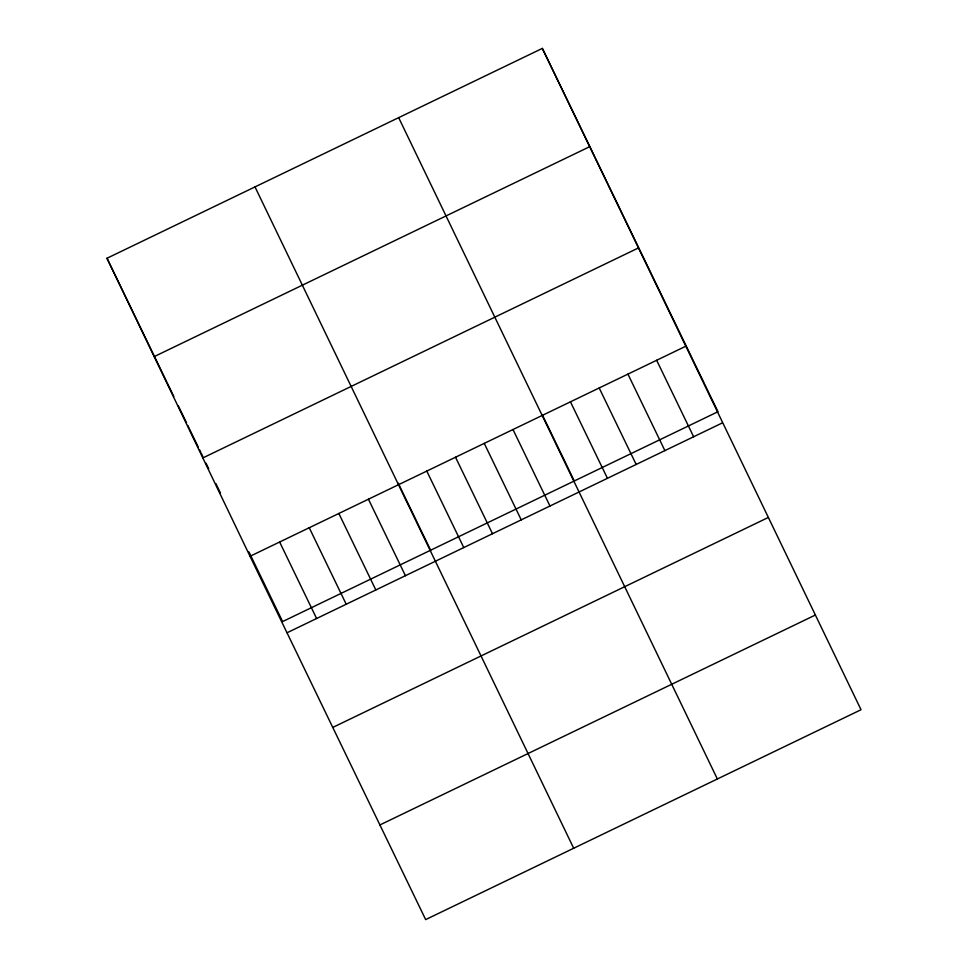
<?xml version="1.0" encoding="UTF-8"?>
<svg xmlns="http://www.w3.org/2000/svg" width="968" height="968" viewBox="0 0 968 968"><rect width="100%" height="100%" fill="white"/><g stroke="black" fill="none" stroke-linecap="round" stroke-linejoin="round"><path stroke-width="1.45" d="M542.334 48.4L861.024 709.738L425.666 919.6L250.034 556.285L106.976 258.262L542.334 48.4L717.966 411.715L282.608 621.577L248.921 551.905M154.19 356.611L589.548 146.749M202.82 457.937L638.178 248.074M250.034 556.285L685.392 346.423M287.012 632.782L722.37 422.907M332.762 727.428L768.12 517.565M379.904 824.954L815.262 615.079M656.655 360.277L693.632 436.762M627.93 374.12L664.895 450.616M599.192 387.974L636.17 464.459M570.454 401.829L607.432 478.313M542.528 415.236L574.302 480.963M717.361 778.986L398.671 117.66M512.992 429.526L549.969 506.022M484.254 443.38L521.232 519.864M455.529 457.235L492.494 533.719M426.791 471.077L463.769 547.573M398.223 483.177L430.627 550.223M573.685 848.246L254.995 186.909M368.445 499.21L405.423 575.694M338.848 513.476L375.826 589.96M309.24 527.741L346.217 604.238M279.643 542.019L316.609 618.504M106.976 258.262L166.835 382.082M167.464 383.401L173.816 396.541M178.269 405.749L186.534 422.834M187.804 425.46L189.075 428.098M189.704 429.405L198.222 447.01M199.529 449.721L200.836 452.431M201.489 453.786L202.808 456.497M206.075 463.273L208.701 468.681M215.9 483.589L220.486 493.063"/></g></svg>
